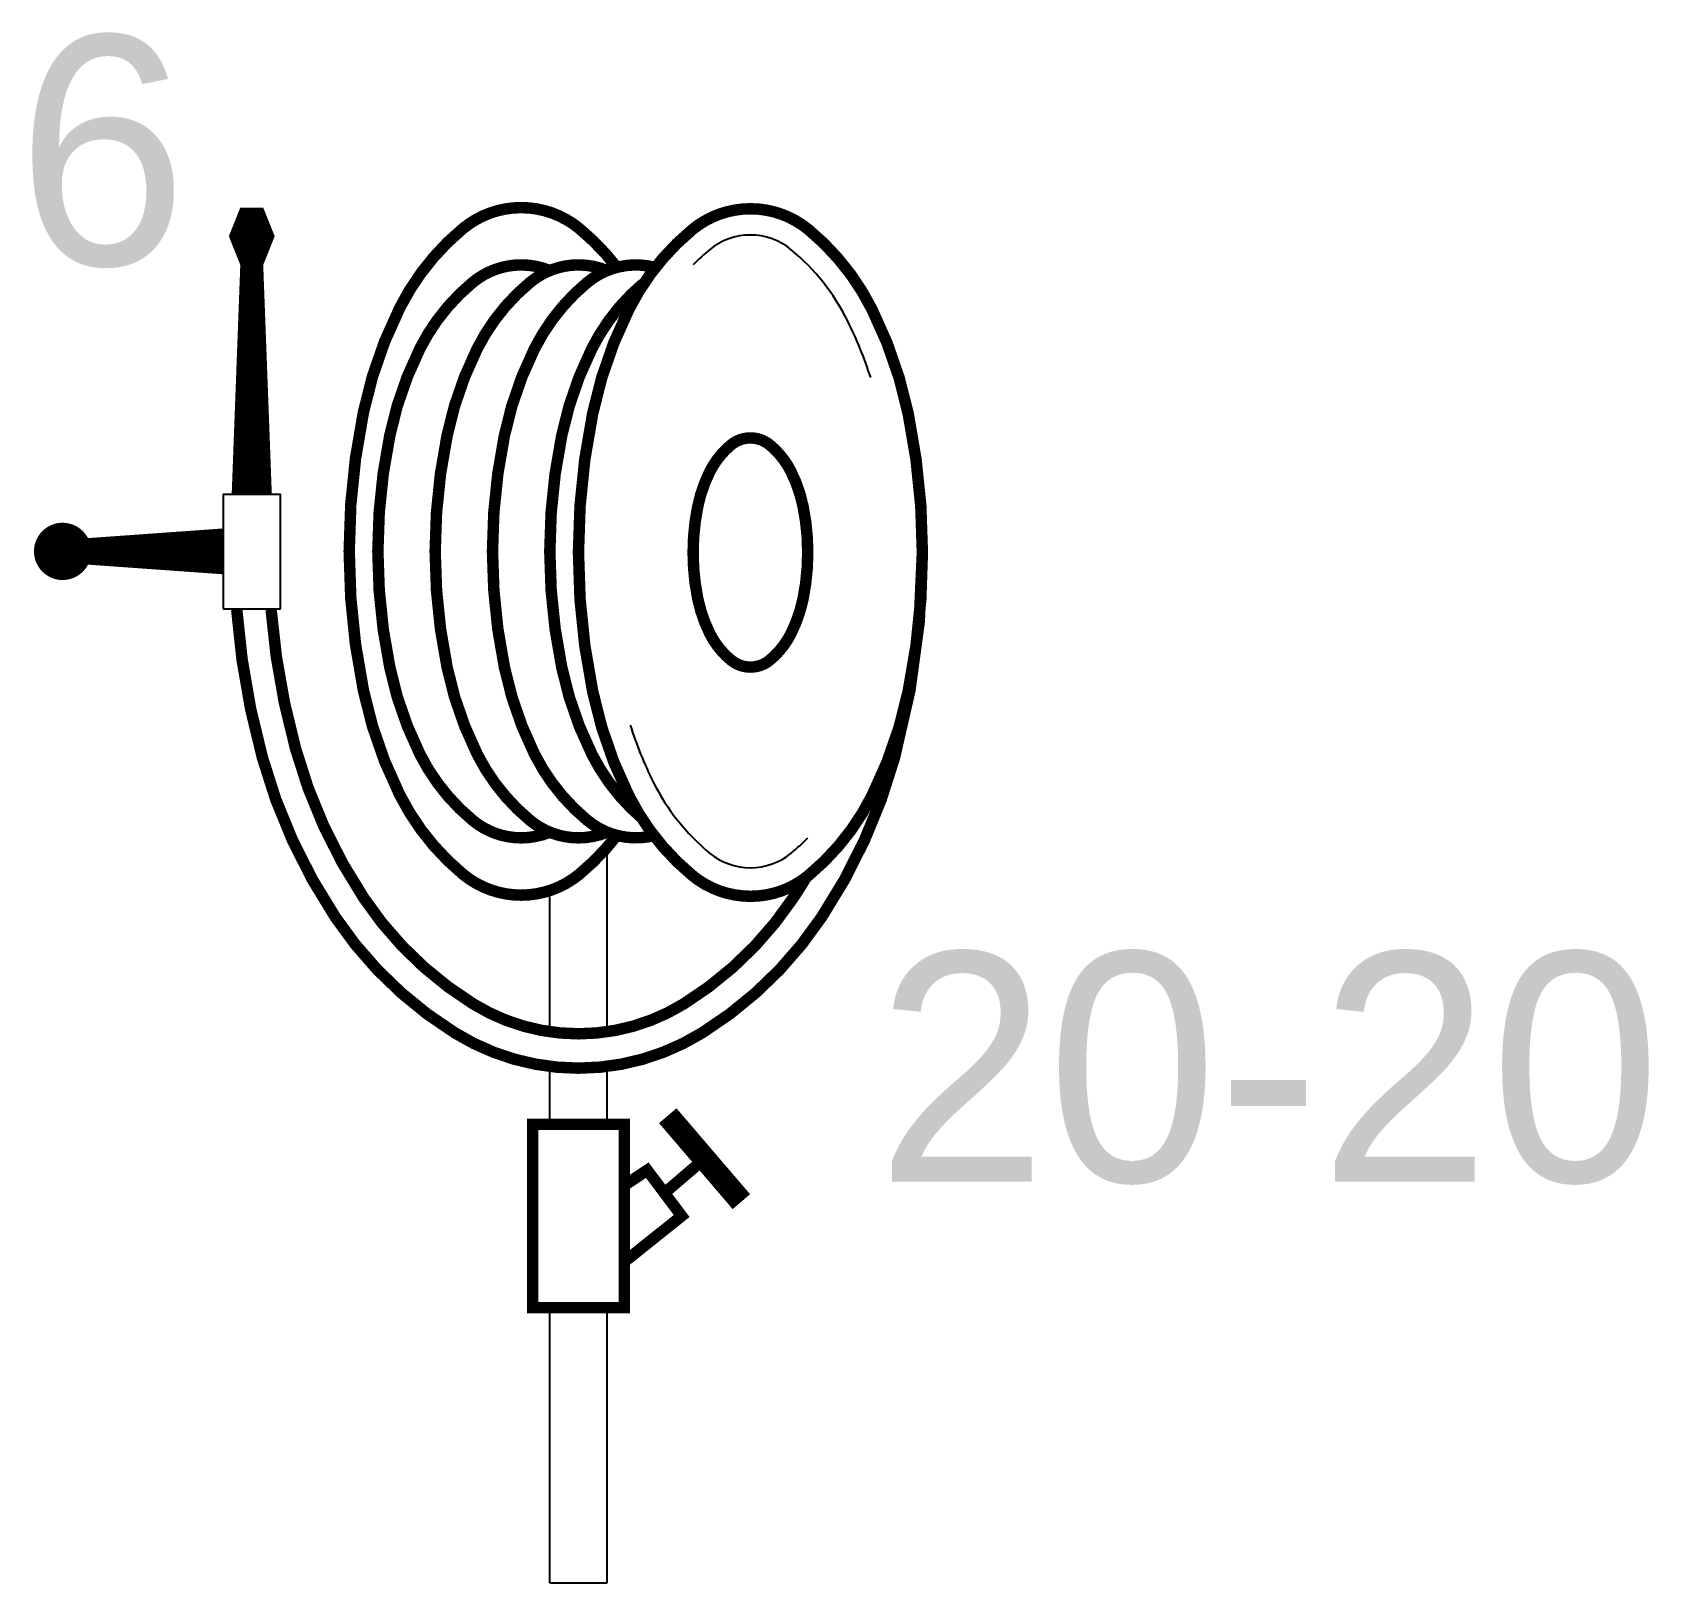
# Model space of a CAD drawing. Extents: x 15.2 to 29.3, y 14 to 27.5.
import ezdxf

# ---------------------------------------------------------------- set-up
doc = ezdxf.new("R2010")
doc.units = 0
doc.layers.add('TXT', color=7, linetype='CONTINUOUS')
doc.layers.add('VEILIG', color=7, linetype='CONTINUOUS')

msp = doc.modelspace()

# ---------------------------------------------------------------- linework, layer by layer
at = {"layer": 'VEILIG', "color": 0}
for p, q in [((16.9, 23.5), (16.9, 22.5)), ((16.9, 23.5), (17.4, 23.5)), ((17.4, 22.5), (17.4, 23.5)), ((16.9, 22.5), (17.4, 22.5)), ((20.25, 18.808), (20.25, 20.418)), ((19.75, 18.808), (19.75, 20.04)), ((19.75, 18), (19.75, 18.505)), ((20.25, 18), (20.25, 18.505)), ((19.75, 14), (19.75, 16.4)), ((20.25, 14), (20.25, 16.4)), ((19.75, 14), (20.25, 14))]:
    msp.add_line(p, q, dxfattribs=at)
for points, format in [([(17.15, 23.5, 0.35, 0.2, 0), (17.15, 25.5, 0.2, 0.4, 0), (17.15, 25.75, 0.4, 0.2, 0), (17.15, 26, 0, 0, 0)], "xyseb"), ([(22.549, 24.516, 0.038768), (22.347, 25.014, 0.104203), (21.856, 25.633, 0.174705), (21.5, 25.761, 0.174705), (21.144, 25.633, 0.02562), (21, 25.5, 0.064948)], "xyb"), ([(16.9, 23, 0.4, 0.2, 0), (15.5, 23, 0, 0, 0)], "xyseb"), ([(23, 22.99, 0.1, 0.1, -0.067459), (22.757, 21.2, 0.1, 0.1, -0.079812), (22.121, 19.808, 0.1, 0.1, -0.107118), (21.078, 18.798, 0.1, 0.1, -0.139889), (20, 18.49, 0.1, 0.1, -0.139889), (18.922, 18.798, 0.1, 0.1, -0.107118), (17.879, 19.808, 0.1, 0.1, -0.079812), (17.243, 21.2, 0.1, 0.1, -0.048796), (17.019, 22.49, 0, 0, 0), (17.319, 22.49, 0.1, 0.1, 0.047924), (17.532, 21.279, 0.1, 0.1, 0.079812), (18.128, 19.974, 0.1, 0.1, 0.107118), (19.08, 19.052, 0.1, 0.1, 0.139889), (20, 18.79, 0.1, 0.1, 0.139889), (20.92, 19.052, 0.1, 0.1, 0.107118), (21.872, 19.974, 0.1, 0.1, 0.011871), (21.987, 20.156, 0, 0, 0.162669), (23, 22.99, 0, 0, 0.162669)], "xyseb"), ([(20.451, 21.484, 0.038768), (20.653, 20.986, 0.104203), (21.144, 20.367, 0.174705), (21.5, 20.239, 0.174705), (21.856, 20.367, 0.02562), (22, 20.5, 0.064948)], "xyb")]:
    msp.add_lwpolyline(points, format=format, dxfattribs=at)
at = {"layer": 'VEILIG', "color": 0, "const_width": 0.1}
for points in [[(20.335, 25.479, 0.05472), (20.008, 25.817, 0.174705), (19.5, 26, 0.174705), (18.992, 25.817, 0.104203), (18.439, 25.121, 0.064948), (18.124, 24.213, 0.051099), (18, 23, 0.051099), (18.124, 21.787, 0.064948), (18.439, 20.879, 0.104203), (18.992, 20.183, 0.174705), (19.5, 20, 0.174705), (20.008, 20.183, 0.05472), (20.335, 20.521, 0.064948)], [(19.75, 25.451, 0.096843), (19.5, 25.5, 0.174705), (19.077, 25.347, 0.104203), (18.616, 24.768, 0.064948), (18.354, 24.011, 0.051099), (18.25, 23, 0.051099)], [(20.25, 25.451, 0.096843), (20, 25.5, 0.174705), (19.577, 25.347, 0.104203), (19.116, 24.768, 0.064948), (18.854, 24.011, 0.051099), (18.75, 23, 0.051099)], [(20.665, 25.479, 0.240116), (20.077, 25.347, 0.104203), (19.616, 24.768, 0.064948), (19.354, 24.011, 0.051099), (19.25, 23, 0.051099)], [(20.562, 25.335, 0.101555), (20.116, 24.768, 0.064948), (19.854, 24.011, 0.051099), (19.75, 23, 0.051099)], [(18.25, 23, 0.051099), (18.354, 21.989, 0.064948), (18.616, 21.232, 0.104203), (19.077, 20.653, 0.174705), (19.5, 20.5, 0.096843), (19.75, 20.549, 0.104203)], [(18.75, 23, 0.051099), (18.854, 21.989, 0.064948), (19.116, 21.232, 0.104203), (19.577, 20.653, 0.174705), (20, 20.5, 0.096843), (20.25, 20.549, 0.104203)], [(19.25, 23, 0.051099), (19.354, 21.989, 0.064948), (19.616, 21.232, 0.104203), (20.077, 20.653, 0.240116), (20.665, 20.521, 0.174705)], [(19.75, 23, 0.051099), (19.854, 21.989, 0.064948), (20.116, 21.232, 0.101555), (20.562, 20.665, 0.146803)]]:
    msp.add_lwpolyline(points, format="xyb", dxfattribs=at)
at = {"layer": 'VEILIG', "color": 0}
for points, const_width in [([(23, 22.99, 0.051099), (22.876, 24.203, 0.064948), (22.561, 25.111, 0.104203), (22.008, 25.807, 0.174705), (21.5, 25.99, 0.174705), (20.992, 25.807, 0.104203), (20.439, 25.111, 0.064948), (20.124, 24.203, 0.051099), (20, 22.99, 0.051099), (20.124, 21.777, 0.064948), (20.439, 20.869, 0.104203), (20.992, 20.173, 0.174705), (21.5, 19.99, 0.174705), (22.008, 20.173, 0.104203), (22.561, 20.869, 0.064948), (22.876, 21.777, 0.051099)], 0.1), ([(21.5, 23.99, 0.174705), (21.331, 23.929, 0.104203), (21.146, 23.697, 0.064948), (21.041, 23.394, 0.051099), (21, 22.99, 0.051099), (21.041, 22.586, 0.064948), (21.146, 22.283, 0.104203), (21.331, 22.051, 0.174705), (21.5, 21.99, 0.174705), (21.669, 22.051, 0.104203), (21.854, 22.283, 0.064948), (21.959, 22.586, 0.051099), (22, 22.99, 0.051099), (21.959, 23.394, 0.064948), (21.854, 23.697, 0.104203), (21.669, 23.929, 0.174705)], 0.1), ([(15.375, 23, 1), (15.625, 23, 1)], 0.25)]:
    msp.add_lwpolyline(points, format="xyb", close=True, dxfattribs=dict(at, const_width=const_width))
at = {"layer": 'VEILIG', "color": 0, "const_width": 0.1}
msp.add_lwpolyline([(19.6, 18), (19.6, 16.4), (20.4, 16.4), (20.4, 18)], close=True, dxfattribs=at)
at = {"layer": 'VEILIG', "color": 0}
for points, const_width in [([(21.421, 17.325), (20.779, 18.075)], 0.2), ([(20.4, 16.8), (20.9, 17.2), (20.6, 17.6), (20.4, 17.467)], 0.1), ([(20.75, 17.4), (21.1, 17.7)], 0.1)]:
    msp.add_lwpolyline(points, dxfattribs=dict(at, const_width=const_width))

# ---------------------------------------------------------------- texts
at = {"layer": 'TXT', "color": 0}
for s, p in [('6', (15.1, 25.5)), ('20-20', (22.6, 17.5))]:
    msp.add_text(s, height=2, dxfattribs=at).set_placement(p)

doc.saveas('drawing.dxf')
